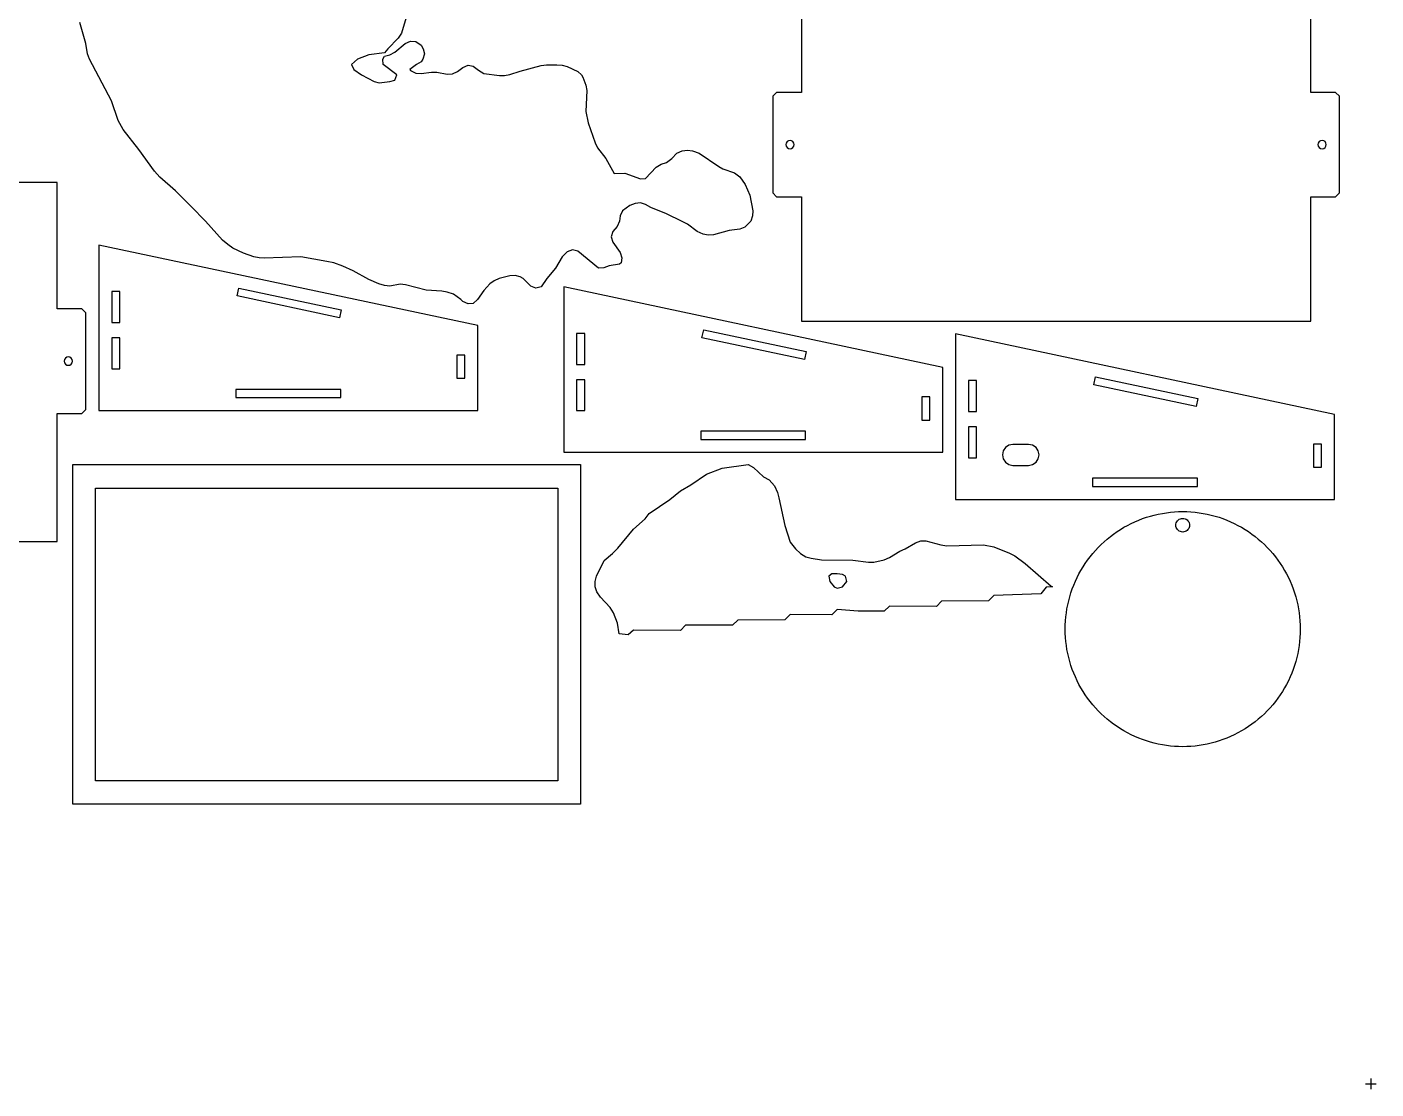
# Model space of a CAD drawing. Header units: millimetres. Extents: x -1 to 1201, y -1 to 901.
# Drawn here: x 684 to 1201, y -1 to 405 of the extents above; entities that cross this region are included whole.
import ezdxf

# ---------------------------------------------------------------- set-up
doc = ezdxf.new("R2010")
doc.units = ezdxf.units.MM
doc.layers.add('CUT', color=1, linetype='CONTINUOUS')
doc.layers.add('REGISTER', color=8, linetype='CONTINUOUS')

msp = doc.modelspace()

# ---------------------------------------------------------------- linework, layer by layer
at = {"layer": 'CUT'}
for points in [[(981, 292.885), (1176, 292.885), (1176, 340.442), (1185.5, 340.442), (1187, 341.942), (1187, 378.942), (1185.5, 380.442), (1176, 380.442), (1176, 428), (981, 428), (981, 380.442), (971.5, 380.442), (970, 378.942), (970, 341.942), (971.5, 340.442), (981, 340.442)], [(978.25, 360.442), (978.128, 361.055), (977.781, 361.574), (977.262, 361.92), (976.65, 362.042), (976.038, 361.92), (975.519, 361.574), (975.172, 361.055), (975.05, 360.442), (975.172, 359.83), (975.519, 359.311), (976.038, 358.964), (976.65, 358.842), (977.262, 358.964), (977.781, 359.311), (978.128, 359.83)], [(1181.95, 360.442), (1181.828, 361.055), (1181.481, 361.574), (1180.962, 361.92), (1180.35, 362.042), (1179.738, 361.92), (1179.219, 361.574), (1178.872, 361.055), (1178.75, 360.442), (1178.872, 359.83), (1179.219, 359.311), (1179.738, 358.964), (1180.35, 358.842), (1180.962, 358.964), (1181.481, 359.311), (1181.828, 359.83)], [(501, 208.504), (696, 208.504), (696, 257.571), (705.5, 257.571), (707, 259.071), (707, 296.071), (705.5, 297.571), (696, 297.571), (696, 346), (501, 346), (501, 297.571), (491.5, 297.571), (490, 296.071), (490, 259.071), (491.5, 257.571), (501, 257.571)], [(712, 322), (712, 258.676), (857.115, 258.676), (857.115, 291.155)], [(765.58, 305.551), (804.803, 297.213), (804.159, 294.181), (764.935, 302.518)], [(890, 306), (890, 242.676), (1035.115, 242.676), (1035.115, 275.155)], [(716.95, 304.171), (716.95, 292.349), (720.05, 292.349), (720.05, 304.171)], [(943.58, 289.551), (982.803, 281.213), (982.159, 278.181), (942.935, 286.518)], [(716.95, 286.449), (716.95, 274.626), (720.05, 274.626), (720.05, 286.449)], [(894.95, 288.171), (894.95, 276.349), (898.05, 276.349), (898.05, 288.171)], [(1040, 288), (1040, 224.676), (1185.115, 224.676), (1185.115, 257.155)], [(701.95, 277.571), (701.828, 278.183), (701.481, 278.702), (700.962, 279.049), (700.35, 279.171), (699.738, 279.049), (699.219, 278.702), (698.872, 278.183), (698.75, 277.571), (698.872, 276.958), (699.219, 276.439), (699.738, 276.092), (700.35, 275.971), (700.962, 276.092), (701.481, 276.439), (701.828, 276.958)], [(849.065, 279.848), (849.065, 271), (852.165, 271), (852.165, 279.848)], [(894.95, 270.449), (894.95, 258.626), (898.05, 258.626), (898.05, 270.449)], [(1044.95, 270.171), (1044.95, 258.349), (1048.05, 258.349), (1048.05, 270.171)], [(1093.58, 271.551), (1132.803, 263.213), (1132.159, 260.181), (1092.935, 268.518)], [(764.507, 266.726), (764.507, 263.626), (804.607, 263.626), (804.607, 266.726)], [(1027.065, 263.848), (1027.065, 255), (1030.165, 255), (1030.165, 263.848)], [(942.507, 250.726), (942.507, 247.626), (982.607, 247.626), (982.607, 250.726)], [(1044.95, 252.449), (1044.95, 240.626), (1048.05, 240.626), (1048.05, 252.449)], [(1068, 237.676), (1069.53, 237.981), (1070.828, 238.848), (1071.695, 240.146), (1072, 241.676), (1071.695, 243.207), (1070.828, 244.505), (1069.53, 245.372), (1068, 245.676), (1062, 245.676), (1060.469, 245.372), (1059.171, 244.505), (1058.304, 243.207), (1058, 241.676), (1058.304, 240.146), (1059.171, 238.848), (1060.469, 237.981), (1062, 237.676)], [(1177.065, 245.848), (1177.065, 237), (1180.165, 237), (1180.165, 245.848)], [(702, 238), (896.4, 238), (896.4, 108), (702, 108)], [(1076.678, 191.488), (1077.09, 191.234), (1074.678, 191.006), (1072.678, 188.578), (1054.678, 187.89), (1052.678, 185.82), (1034.678, 185.713), (1032.678, 183.685), (1014.678, 183.851), (1012.678, 181.826), (1002.678, 181.944), (994.678, 182.467), (992.678, 180.469), (976.678, 180.564), (974.678, 178.554), (956.678, 178.434), (954.678, 176.496), (936.678, 176.531), (934.678, 174.534), (916.678, 174.551), (914.678, 172.762), (911.217, 173.234), (910.538, 177.234), (909.091, 181.234), (907.747, 183.234), (904.078, 187.234), (902.685, 189.234), (902.085, 191.234), (902, 193.234), (902.508, 195.234), (905.495, 201.234), (908.678, 203.937), (910.678, 205.983), (916.678, 213.209), (921.12, 217.234), (922.678, 219.257), (930.678, 224.658), (934.678, 227.977), (938.678, 230.244), (944.678, 234.278), (950.678, 236.557), (960.678, 238), (962.678, 236.86), (966.543, 233.234), (968.678, 232.094), (970.678, 229.881), (971.831, 227.234), (972.41, 225.234), (974.678, 214.723), (976.678, 208.259), (978.678, 205.8), (980.678, 203.999), (982.678, 202.71), (984.678, 202.123), (988.678, 201.47), (1000.678, 201.355), (1006.678, 200.596), (1008.678, 200.622), (1012.678, 201.53), (1014.678, 202.397), (1018.678, 204.872), (1020.678, 205.715), (1024.678, 208.06), (1026.678, 208.84), (1028.678, 208.797), (1034.334, 207.234), (1036.678, 206.911), (1050.748, 207.234), (1054.678, 206.439), (1060.678, 204.124), (1062.678, 203.073), (1066.678, 200.16)], [(1092.507, 232.726), (1092.507, 229.626), (1132.607, 229.626), (1132.607, 232.726)], [(710.7, 229), (887.7, 229), (887.7, 117), (710.7, 117)], [(1172, 175), (1171.97, 173.43), (1171.89, 171.86), (1171.75, 170.3), (1171.56, 168.74), (1171.32, 167.19), (1171.02, 165.64), (1170.66, 164.11), (1170.26, 162.6), (1169.8, 161.09), (1169.29, 159.61), (1168.72, 158.14), (1168.11, 156.7), (1167.45, 155.27), (1166.73, 153.87), (1165.97, 152.5), (1165.16, 151.15), (1164.31, 149.84), (1163.41, 148.55), (1162.46, 147.3), (1161.47, 146.07), (1160.44, 144.89), (1159.37, 143.74), (1158.26, 142.63), (1157.11, 141.56), (1155.93, 140.53), (1154.7, 139.54), (1153.45, 138.59), (1152.16, 137.69), (1150.85, 136.84), (1149.5, 136.03), (1148.13, 135.27), (1146.73, 134.55), (1145.3, 133.89), (1143.86, 133.28), (1142.39, 132.71), (1140.91, 132.2), (1139.4, 131.74), (1137.89, 131.34), (1136.36, 130.98), (1134.81, 130.68), (1133.26, 130.44), (1131.7, 130.25), (1130.14, 130.11), (1128.57, 130.03), (1127, 130), (1125.43, 130.03), (1123.86, 130.11), (1122.3, 130.25), (1120.74, 130.44), (1119.19, 130.68), (1117.64, 130.98), (1116.11, 131.34), (1114.6, 131.74), (1113.09, 132.2), (1111.61, 132.71), (1110.14, 133.28), (1108.7, 133.89), (1107.27, 134.55), (1105.87, 135.27), (1104.5, 136.03), (1103.15, 136.84), (1101.84, 137.69), (1100.55, 138.59), (1099.3, 139.54), (1098.07, 140.53), (1096.89, 141.56), (1095.74, 142.63), (1094.63, 143.74), (1093.56, 144.89), (1092.53, 146.07), (1091.54, 147.3), (1090.59, 148.55), (1089.69, 149.84), (1088.84, 151.15), (1088.03, 152.5), (1087.27, 153.87), (1086.55, 155.27), (1085.89, 156.7), (1085.28, 158.14), (1084.71, 159.61), (1084.2, 161.09), (1083.74, 162.6), (1083.34, 164.11), (1082.98, 165.64), (1082.68, 167.19), (1082.44, 168.74), (1082.25, 170.3), (1082.11, 171.86), (1082.03, 173.43), (1082, 175), (1082.03, 176.57), (1082.11, 178.14), (1082.25, 179.7), (1082.44, 181.26), (1082.68, 182.81), (1082.98, 184.36), (1083.34, 185.89), (1083.74, 187.4), (1084.2, 188.91), (1084.71, 190.39), (1085.28, 191.86), (1085.89, 193.3), (1086.55, 194.73), (1087.27, 196.13), (1088.03, 197.5), (1088.84, 198.85), (1089.69, 200.16), (1090.59, 201.45), (1091.54, 202.7), (1092.53, 203.93), (1093.56, 205.11), (1094.63, 206.26), (1095.74, 207.37), (1096.89, 208.44), (1098.07, 209.47), (1099.3, 210.46), (1100.55, 211.41), (1101.84, 212.31), (1103.15, 213.16), (1104.5, 213.97), (1105.87, 214.73), (1107.27, 215.45), (1108.7, 216.11), (1110.14, 216.72), (1111.61, 217.29), (1113.09, 217.8), (1114.6, 218.26), (1116.11, 218.66), (1117.64, 219.02), (1119.19, 219.32), (1120.74, 219.56), (1122.3, 219.75), (1123.86, 219.89), (1125.43, 219.97), (1127, 220), (1128.57, 219.97), (1130.14, 219.89), (1131.7, 219.75), (1133.26, 219.56), (1134.81, 219.32), (1136.36, 219.02), (1137.89, 218.66), (1139.4, 218.26), (1140.91, 217.8), (1142.39, 217.29), (1143.86, 216.72), (1145.3, 216.11), (1146.73, 215.45), (1148.13, 214.73), (1149.5, 213.97), (1150.85, 213.16), (1152.16, 212.31), (1153.45, 211.41), (1154.7, 210.46), (1155.93, 209.47), (1157.11, 208.44), (1158.26, 207.37), (1159.37, 206.26), (1160.44, 205.11), (1161.47, 203.93), (1162.46, 202.7), (1163.41, 201.45), (1164.31, 200.16), (1165.16, 198.85), (1165.97, 197.5), (1166.73, 196.13), (1167.45, 194.73), (1168.11, 193.3), (1168.72, 191.86), (1169.29, 190.39), (1169.8, 188.91), (1170.26, 187.4), (1170.66, 185.89), (1171.02, 184.36), (1171.32, 182.81), (1171.56, 181.26), (1171.75, 179.7), (1171.89, 178.14), (1171.97, 176.57)], [(1129.625, 214.775), (1129.585, 214.319), (1129.467, 213.877), (1129.273, 213.463), (1129.011, 213.088), (1128.687, 212.764), (1128.313, 212.502), (1127.898, 212.308), (1127.456, 212.19), (1127, 212.15), (1126.544, 212.19), (1126.102, 212.308), (1125.688, 212.502), (1125.313, 212.764), (1124.989, 213.088), (1124.727, 213.463), (1124.533, 213.877), (1124.415, 214.319), (1124.375, 214.775), (1124.415, 215.231), (1124.533, 215.673), (1124.727, 216.088), (1124.989, 216.462), (1125.313, 216.786), (1125.688, 217.048), (1126.102, 217.242), (1126.544, 217.36), (1127, 217.4), (1127.456, 217.36), (1127.898, 217.242), (1128.313, 217.048), (1128.687, 216.786), (1129.011, 216.462), (1129.273, 216.088), (1129.467, 215.673), (1129.585, 215.231)], [(997.92, 195.234), (996.678, 195.95), (994.678, 196.196), (992.678, 196.11), (991.449, 195.234), (991.867, 193.234), (993.544, 191.234), (994.678, 190.622), (996.678, 191.211), (998.419, 193.234)]]:
    msp.add_lwpolyline(points, close=True, dxfattribs=at)
msp.add_lwpolyline([(829.62, 409.154), (827.926, 403.154), (826.649, 401.154), (822.611, 397.154), (821.366, 395.606), (815.366, 394.791), (811.028, 393.154), (808.698, 391.154), (809.701, 389.154), (812.6, 387.154), (817.366, 384.574), (819.366, 384.098), (823.366, 384.585), (825.35, 385.154), (826.084, 387.154), (820.844, 391.154), (820.695, 393.154), (821.366, 394.305), (823.366, 394.78), (825.366, 395.875), (829.294, 399.154), (831.366, 400.063), (833.366, 399.956), (835.366, 398.512), (836.249, 397.154), (836.634, 395.154), (836.071, 393.154), (835.366, 392.061), (833.665, 391.154), (831.087, 389.154), (831.366, 388.761), (833.366, 387.778), (835.366, 387.654), (839.366, 388.151), (841.366, 388.129), (845.366, 387.459), (847.366, 387.531), (849.366, 388.437), (851.366, 389.996), (853.366, 390.889), (855.366, 390.519), (857.366, 388.902), (859.366, 387.707), (865.366, 386.892), (867.366, 386.838), (869.366, 387.223), (873.366, 388.549), (881.366, 390.696), (883.366, 390.964), (887.366, 391.013), (889.366, 390.84), (891.366, 390.329), (895.366, 388.368), (896.756, 387.154), (897.366, 386.246), (898.441, 383.154), (898.83, 381.154), (898.474, 373.154), (899.366, 368.76), (901.982, 361.154), (902.938, 359.154), (906.161, 355.154), (909.366, 349.327), (913.366, 349.475), (919.366, 347.306), (921.366, 347.533), (925.366, 351.86), (927.366, 353.007), (929.366, 353.598), (931.366, 355.118), (933.366, 357.178), (935.366, 358.06), (937.366, 358.333), (939.366, 358.042), (941.799, 357.154), (949.366, 352.085), (950.979, 351.154), (955.366, 349.682), (957.366, 348.148), (959.526, 345.154), (961.246, 341.154), (962.457, 335.154), (962.328, 333.154), (961.654, 331.154), (959.366, 328.838), (957.366, 328.09), (953.366, 327.548), (947.366, 325.906), (945.366, 325.8), (943.366, 326.131), (941.145, 327.154), (937.366, 329.965), (935.366, 331.051), (929.366, 333.892), (923.366, 336.325), (921.366, 337.548), (919.366, 338.17), (917.366, 337.855), (915.326, 337.154), (912.506, 335.154), (911.551, 333.154), (911.312, 331.154), (910.507, 329.154), (908.849, 327.154), (908.123, 325.154), (908.865, 323.154), (911.645, 319.154), (912.23, 317.154), (911.93, 315.154), (911.366, 314.737), (907.366, 314.063), (905.366, 313.222), (903.366, 313.106), (895.366, 319.663), (893.366, 320.155), (891.366, 319.387), (889.366, 317.442), (886.788, 313.154), (883.545, 309.154), (881.366, 306.016), (879.366, 305.54), (877.366, 306.259), (874.413, 309.154), (873.366, 309.812), (871.366, 310.287), (869.366, 310.185), (865.23, 309.154), (863.366, 308.297), (861.704, 307.154), (859.366, 304.585), (856.986, 301.154), (855.366, 299.666), (853.366, 299.488), (851.366, 300.393), (850.668, 301.154), (847.79, 303.154), (845.366, 303.93), (843.366, 304.338), (837.366, 304.673), (829.366, 306.801), (827.366, 307.008), (823.366, 306.305), (821.366, 306.521), (819.19, 307.154), (815.366, 308.845), (809.366, 312.071), (805.366, 313.94), (802.001, 315.154), (799.366, 315.74), (789.366, 317.538), (775.366, 316.942), (773.366, 317.103), (771.366, 317.507), (767.366, 318.865), (763.366, 320.835), (761.366, 322.173), (759.366, 323.933), (752.872, 331.154), (747.366, 336.819), (741.366, 342.722), (735.366, 348.002), (733.366, 350.329), (727.366, 358.574), (721.366, 366.283), (719.366, 369.713), (716.845, 377.154), (708.428, 393.154), (707.709, 395.154), (707.079, 399.154), (704.795, 407.154)], dxfattribs=at)
at = {"layer": 'REGISTER'}
for points in [[(1197, 1), (1201, 1)], [(1199, 3), (1199, -1)]]:
    msp.add_lwpolyline(points, dxfattribs=at)

doc.saveas('drawing.dxf')
